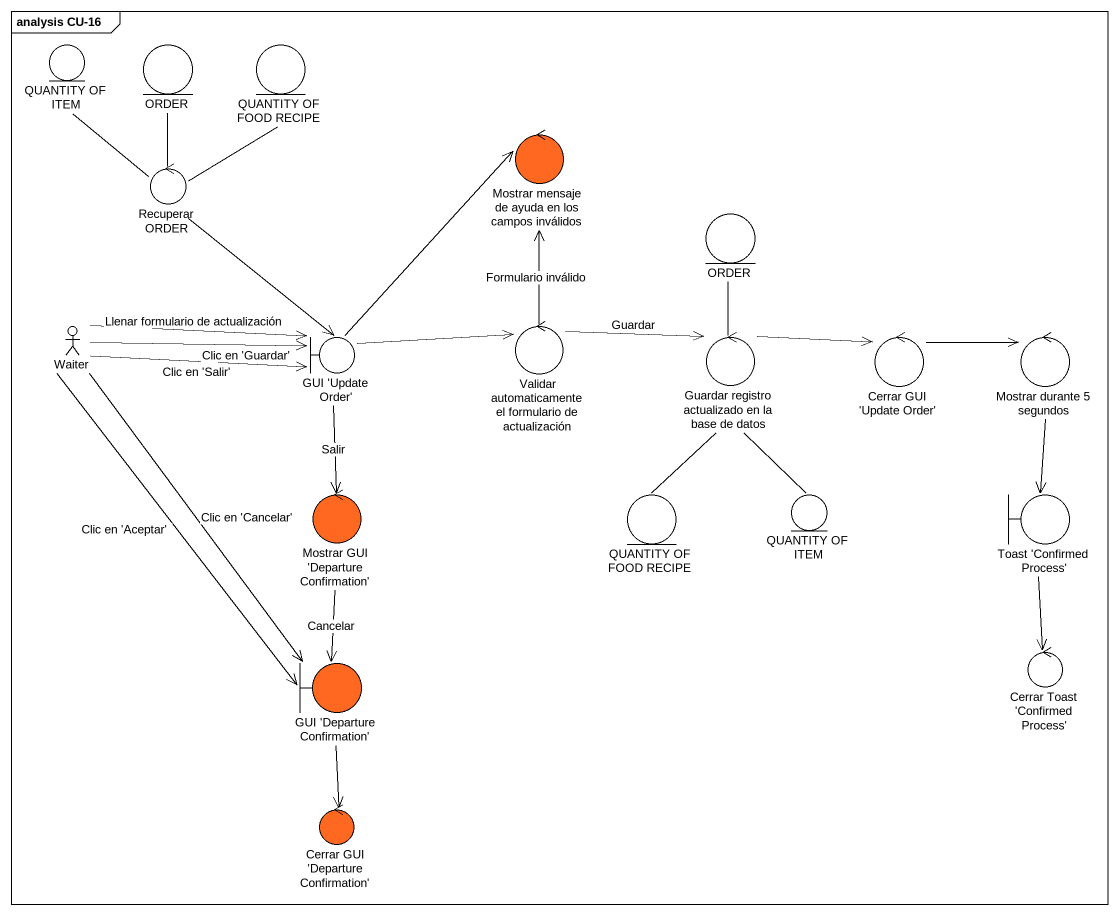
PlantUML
@startuml
mainframe analysis CU-16
entity "QUANTITY OF ITEM" as QUANTITY_OF_ITEM
entity ORDER
entity "QUANTITY OF FOOD RECIPE" as QUANTITY_OF_FOOD_RECIPE
control "Mostrar mensaje de ayuda en los campos inválidos" as Mostrar_mensaje_de_ayuda_en #FF6820
control "Recuperar ORDER" as Recuperar_ORDER
entity "ORDER" as ORDER_2
actor Waiter
boundary "GUI 'Update Order'" as GUI_Update_Order
control "Validar automaticamente el formulario de actualización" as Validar_automaticamente_el
control "Guardar registro actualizado en la base de datos" as Guardar_registro
control "Cerrar GUI 'Update Order'" as Cerrar_GUI_Update_Order
control "Mostrar durante 5 segundos" as Mostrar_durante_5_segundos
control "Mostrar GUI 'Departure Confirmation'" as Mostrar_GUI_Departure #FF6820
entity "QUANTITY OF FOOD RECIPE" as QUANTITY_OF_FOOD_RECIPE_2
entity "QUANTITY OF ITEM" as QUANTITY_OF_ITEM_2
boundary "Toast 'Confirmed Process'" as Toast_Confirmed_Process
boundary "GUI 'Departure Confirmation'" as GUI_Departure_Confirmation #FF6820
control "Cerrar Toast 'Confirmed Process'" as Cerrar_Toast_Confirmed
control "Cerrar GUI 'Departure Confirmation'" as Cerrar_GUI_Departure #FF6820
QUANTITY_OF_ITEM -- Recuperar_ORDER
ORDER -- Recuperar_ORDER
QUANTITY_OF_FOOD_RECIPE -- Recuperar_ORDER
Recuperar_ORDER --> GUI_Update_Order
Waiter -right-> GUI_Update_Order : Llenar formulario de actualización
Waiter -right-> GUI_Update_Order : Clic en 'Guardar'
Waiter -right-> GUI_Update_Order : Clic en 'Salir'
Waiter --> GUI_Departure_Confirmation : Clic en 'Aceptar'
Waiter --> GUI_Departure_Confirmation : Clic en 'Cancelar'
GUI_Update_Order -up-> Mostrar_mensaje_de_ayuda_en
GUI_Update_Order -right-> Validar_automaticamente_el
GUI_Update_Order --> Mostrar_GUI_Departure : Salir
Validar_automaticamente_el -up-> Mostrar_mensaje_de_ayuda_en : Formulario inválido
Validar_automaticamente_el -right-> Guardar_registro : Guardar
Guardar_registro -up- ORDER_2
Guardar_registro -right-> Cerrar_GUI_Update_Order
Guardar_registro -- QUANTITY_OF_ITEM_2
Cerrar_GUI_Update_Order -right-> Mostrar_durante_5_segundos
Mostrar_durante_5_segundos --> Toast_Confirmed_Process
Mostrar_GUI_Departure --> GUI_Departure_Confirmation : Cancelar
QUANTITY_OF_FOOD_RECIPE_2 -up- Guardar_registro
Toast_Confirmed_Process --> Cerrar_Toast_Confirmed
GUI_Departure_Confirmation --> Cerrar_GUI_Departure
@enduml
